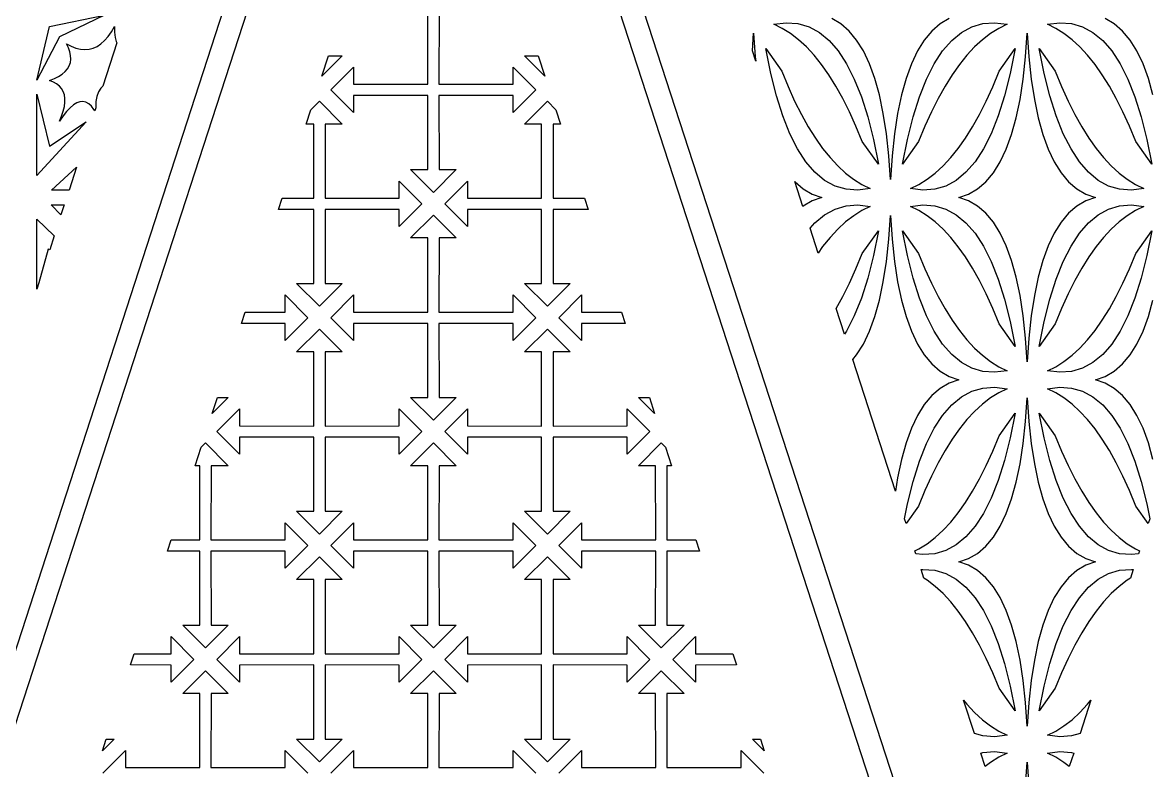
# Model space of a CAD drawing. Header units: metres. Extents: x 20 to 1108, y 20 to 251.
# Drawn here: x 666.2 to 814.9, y 75.4 to 173.9 of the extents above; entities that cross this region are included whole.
import ezdxf

# ---------------------------------------------------------------- set-up
doc = ezdxf.new("R2010")
doc.units = ezdxf.units.M

msp = doc.modelspace()

# ---------------------------------------------------------------- linework, layer by layer
for p, q in [((642.081, 20.0001), (717.081, 250.826)), ((720.235, 250.826), (645.235, 20)), ((795.235, 20), (720.235, 250.826)), ((723.389, 250.826), (798.389, 20.0001)), ((719.502, 165.747), (719.488, 175.503)), ((720.982, 175.503), (720.968, 165.747)), ((669.719, 173.361), (676.946, 174.845)), ((676.946, 174.845), (671.009, 172.006)), ((773.857, 173.692), (772.673, 174.384)), ((788.107, 174.384), (786.923, 173.692)), ((809.856, 173.692), (808.672, 174.384)), ((668.042, 166.264), (669.719, 173.361)), ((677.423, 172.02), (677.865, 172.642)), ((677.865, 172.642), (678.277, 173.346)), ((678.277, 173.346), (678.28, 172.582)), ((678.28, 172.582), (678.355, 171.92)), ((765.046, 173.645), (766.673, 173.849)), ((766.145, 173.105), (765.046, 173.645)), ((767.229, 172.424), (766.145, 173.105)), ((766.673, 173.849), (768.221, 173.737)), ((768.221, 173.737), (769.679, 173.31)), ((769.679, 173.31), (771.049, 172.565)), ((771.049, 172.565), (772.33, 171.503)), ((774.945, 172.751), (773.857, 173.692)), ((775.937, 171.563), (774.945, 172.751)), ((785.834, 172.751), (784.843, 171.563)), ((786.923, 173.692), (785.834, 172.751)), ((788.45, 171.503), (789.73, 172.565)), ((789.73, 172.565), (791.1, 173.31)), ((791.1, 173.31), (792.558, 173.737)), ((792.558, 173.737), (794.106, 173.849)), ((794.635, 173.105), (793.551, 172.425)), ((794.106, 173.849), (795.734, 173.645)), ((795.734, 173.645), (794.635, 173.105)), ((801.045, 173.645), (802.673, 173.849)), ((802.144, 173.105), (801.045, 173.645)), ((803.229, 172.424), (802.144, 173.105)), ((802.673, 173.849), (804.221, 173.737)), ((804.221, 173.737), (805.679, 173.31)), ((805.679, 173.31), (807.049, 172.565)), ((807.049, 172.565), (808.33, 171.503)), ((810.945, 172.751), (809.856, 173.692)), ((811.937, 171.563), (810.945, 172.751)), ((671.009, 172.006), (668.042, 166.264)), ((672.199, 170.546), (671.933, 171.081)), ((671.933, 171.081), (672.558, 170.747)), ((675.981, 170.726), (676.482, 171.061)), ((676.482, 171.061), (676.964, 171.491)), ((678.592, 171.203), (676.738, 165.498)), ((676.964, 171.491), (677.423, 172.02)), ((678.355, 171.92), (678.501, 171.38)), ((678.501, 171.38), (678.592, 171.203)), ((762.228, 170.125), (762.389, 172.458)), ((762.389, 172.458), (762.605, 169.336)), ((768.288, 171.609), (767.229, 172.424)), ((769.322, 170.658), (768.288, 171.609)), ((772.33, 171.503), (773.521, 170.125)), ((776.832, 170.127), (775.937, 171.563)), ((784.843, 171.563), (783.947, 170.127)), ((787.258, 170.125), (788.45, 171.503)), ((792.492, 171.609), (791.458, 170.658)), ((793.551, 172.425), (792.492, 171.609)), ((798.174, 169.336), (798.389, 172.458)), ((798.389, 172.458), (798.605, 169.336)), ((804.287, 171.609), (803.229, 172.424)), ((805.322, 170.658), (804.287, 171.609)), ((808.33, 171.503), (809.521, 170.125)), ((812.832, 170.127), (811.937, 171.563)), ((672.387, 170.021), (672.199, 170.546)), ((672.496, 169.525), (672.387, 170.021)), ((672.518, 169.053), (672.496, 169.525)), ((672.558, 170.747), (673.179, 170.503)), ((673.179, 170.503), (673.779, 170.355)), ((673.779, 170.355), (674.359, 170.303)), ((674.359, 170.303), (674.92, 170.348)), ((674.92, 170.348), (675.461, 170.488)), ((675.461, 170.488), (675.981, 170.726)), ((762.665, 168.781), (762.228, 170.125)), ((764.635, 167.17), (763.98, 170.436)), ((763.98, 170.436), (766.091, 167.455)), ((770.331, 169.573), (769.322, 170.658)), ((771.314, 168.353), (770.331, 169.573)), ((773.521, 170.125), (774.625, 168.43)), ((777.631, 168.443), (776.832, 170.127)), ((783.947, 170.127), (783.149, 168.444)), ((786.155, 168.431), (787.258, 170.125)), ((790.449, 169.573), (789.466, 168.353)), ((791.458, 170.658), (790.449, 169.573)), ((794.688, 167.456), (796.799, 170.436)), ((796.799, 170.436), (796.144, 167.17)), ((800.635, 167.17), (799.98, 170.436)), ((799.98, 170.436), (802.091, 167.455)), ((806.33, 169.573), (805.322, 170.658)), ((807.314, 168.353), (806.33, 169.573)), ((809.521, 170.125), (810.624, 168.43)), ((813.63, 168.443), (812.832, 170.127)), ((672.089, 167.793), (672.316, 168.187)), ((672.316, 168.187), (672.458, 168.606)), ((672.458, 168.606), (672.518, 169.053)), ((708.227, 169.497), (705.56, 166.83)), ((705.56, 166.83), (706.427, 169.497)), ((706.427, 169.497), (708.227, 169.497)), ((732.243, 169.497), (734.043, 169.497)), ((734.91, 166.83), (732.243, 169.497)), ((734.043, 169.497), (734.91, 166.83)), ((762.605, 169.336), (762.665, 168.781)), ((772.273, 166.997), (771.314, 168.353)), ((774.625, 168.43), (775.638, 166.418)), ((778.332, 166.514), (777.631, 168.443)), ((783.149, 168.444), (782.447, 166.514)), ((785.141, 166.418), (786.155, 168.431)), ((789.466, 168.353), (788.507, 166.997)), ((797.858, 166.415), (798.174, 169.336)), ((798.605, 169.336), (798.921, 166.415)), ((808.272, 166.997), (807.314, 168.353)), ((810.624, 168.43), (811.638, 166.418)), ((814.332, 166.514), (813.63, 168.443)), ((670.356, 166.484), (670.915, 166.771)), ((670.915, 166.771), (671.389, 167.086)), ((671.389, 167.086), (671.78, 167.426)), ((671.78, 167.426), (672.089, 167.793)), ((706.74, 165), (709.732, 167.992)), ((709.732, 167.992), (709.732, 165.747)), ((730.738, 165.747), (730.738, 167.992)), ((730.738, 167.992), (733.73, 165)), ((765.381, 164.208), (764.635, 167.17)), ((766.091, 167.455), (766.924, 165.427)), ((773.207, 165.507), (772.273, 166.997)), ((788.507, 166.997), (787.573, 165.507)), ((793.855, 165.426), (794.688, 167.456)), ((796.144, 167.17), (795.398, 164.207)), ((801.381, 164.208), (800.635, 167.17)), ((802.091, 167.455), (802.924, 165.427)), ((809.206, 165.507), (808.272, 166.997)), ((669.729, 166.226), (670.356, 166.484)), ((670.222, 166.034), (669.729, 166.226)), ((670.655, 165.791), (670.222, 166.034)), ((671.016, 165.504), (670.655, 165.791)), ((671.305, 165.169), (671.016, 165.504)), ((671.522, 164.788), (671.305, 165.169)), ((676.464, 165.222), (676.158, 164.728)), ((676.738, 165.498), (676.464, 165.222)), ((709.732, 165.747), (719.502, 165.747)), ((720.968, 165.747), (730.738, 165.747)), ((766.924, 165.427), (767.782, 163.531)), ((774.115, 163.881), (773.207, 165.507)), ((775.638, 166.418), (776.562, 164.089)), ((778.937, 164.335), (778.332, 166.514)), ((782.447, 166.514), (781.843, 164.336)), ((784.217, 164.09), (785.141, 166.418)), ((787.573, 165.507), (786.665, 163.881)), ((792.998, 163.531), (793.855, 165.426)), ((797.445, 163.742), (797.858, 166.415)), ((798.921, 166.415), (799.333, 163.742)), ((802.924, 165.427), (803.781, 163.531)), ((810.114, 163.881), (809.206, 165.507)), ((811.638, 166.418), (812.562, 164.089)), ((814.936, 164.335), (814.332, 166.514)), ((668.033, 164.431), (669.713, 157.585)), ((668.033, 153.712), (668.033, 164.431)), ((671.668, 164.36), (671.522, 164.788)), ((671.74, 163.888), (671.668, 164.36)), ((671.74, 163.37), (671.74, 163.888)), ((675.945, 164.147), (675.828, 163.477)), ((676.158, 164.728), (675.945, 164.147)), ((709.732, 162.008), (706.74, 165)), ((719.502, 164.253), (709.732, 164.253)), ((709.732, 164.253), (709.732, 162.008)), ((719.488, 154.497), (719.502, 164.253)), ((730.738, 164.253), (720.968, 164.253)), ((720.968, 164.253), (720.982, 154.497)), ((733.73, 165), (730.738, 162.008)), ((730.738, 162.008), (730.738, 164.253)), ((766.217, 161.563), (765.381, 164.208)), ((774.998, 162.12), (774.115, 163.881)), ((776.562, 164.089), (777.398, 161.444)), ((779.446, 161.909), (778.937, 164.335)), ((781.843, 164.336), (781.334, 161.91)), ((783.382, 161.444), (784.217, 164.09)), ((786.665, 163.881), (785.782, 162.121)), ((795.398, 164.207), (794.562, 161.563)), ((796.937, 161.317), (797.445, 163.742)), ((799.333, 163.742), (799.842, 161.317)), ((802.217, 161.563), (801.381, 164.208)), ((810.997, 162.12), (810.114, 163.881)), ((812.562, 164.089), (813.397, 161.444)), ((671.306, 161.539), (671.522, 162.194)), ((671.973, 162.17), (671.499, 161.563)), ((671.522, 162.194), (671.667, 162.805)), ((671.667, 162.805), (671.74, 163.37)), ((672.433, 162.66), (671.973, 162.17)), ((672.878, 163.035), (672.433, 162.66)), ((673.307, 163.295), (672.878, 163.035)), ((673.722, 163.44), (673.307, 163.295)), ((674.121, 163.469), (673.722, 163.44)), ((674.505, 163.382), (674.121, 163.469)), ((674.874, 163.179), (674.505, 163.382)), ((675.226, 162.86), (674.874, 163.179)), ((675.564, 162.428), (675.226, 162.86)), ((675.677, 162.234), (675.564, 162.428)), ((675.81, 162.643), (675.677, 162.234)), ((675.828, 163.477), (675.804, 162.721)), ((675.804, 162.721), (675.81, 162.643)), ((703.505, 160.503), (704.112, 162.373)), ((704.112, 162.373), (705.235, 163.495)), ((705.235, 163.495), (708.227, 160.503)), ((732.243, 160.503), (735.235, 163.495)), ((735.235, 163.495), (736.358, 162.373)), ((736.358, 162.373), (736.966, 160.503)), ((767.782, 163.531), (768.665, 161.772)), ((775.855, 160.226), (774.998, 162.12)), ((785.782, 162.121), (784.924, 160.226)), ((792.114, 161.771), (792.998, 163.531)), ((803.781, 163.531), (804.665, 161.772)), ((811.855, 160.226), (810.997, 162.12)), ((674.551, 160.812), (668.033, 153.712)), ((669.713, 157.585), (674.551, 160.812)), ((671.499, 161.563), (671.035, 160.88)), ((671.035, 160.88), (671.306, 161.539)), ((767.141, 159.234), (766.217, 161.563)), ((768.665, 161.772), (769.573, 160.146)), ((777.398, 161.444), (778.145, 158.482)), ((779.859, 159.236), (779.446, 161.909)), ((781.334, 161.91), (780.921, 159.236)), ((782.635, 158.483), (783.382, 161.444)), ((791.206, 160.146), (792.114, 161.771)), ((794.562, 161.563), (793.638, 159.234)), ((796.332, 159.139), (796.937, 161.317)), ((799.842, 161.317), (800.447, 159.139)), ((803.141, 159.234), (802.217, 161.563)), ((804.665, 161.772), (805.573, 160.146)), ((813.397, 161.444), (814.144, 158.482)), ((704.488, 160.503), (703.505, 160.503)), ((704.488, 150.734), (704.488, 160.503)), ((708.227, 160.503), (705.982, 160.503)), ((705.982, 160.503), (705.982, 150.734)), ((734.488, 160.503), (732.243, 160.503)), ((734.488, 150.734), (734.488, 160.503)), ((736.966, 160.503), (735.982, 160.503)), ((735.982, 160.503), (735.982, 150.734)), ((768.155, 157.223), (767.141, 159.234)), ((769.573, 160.146), (770.507, 158.655)), ((776.688, 158.196), (775.855, 160.226)), ((780.175, 156.316), (779.859, 159.236)), ((780.921, 159.236), (780.605, 156.317)), ((784.924, 160.226), (784.092, 158.196)), ((790.272, 158.655), (791.206, 160.146)), ((793.638, 159.234), (792.625, 157.223)), ((795.63, 157.208), (796.332, 159.139)), ((800.447, 159.139), (801.149, 157.208)), ((804.154, 157.223), (803.141, 159.234)), ((805.573, 160.146), (806.506, 158.655)), ((812.687, 158.196), (811.855, 160.226)), ((770.507, 158.655), (771.465, 157.3)), ((778.799, 155.217), (776.688, 158.196)), ((778.145, 158.482), (778.799, 155.217)), ((781.98, 155.217), (782.635, 158.483)), ((784.092, 158.196), (781.98, 155.217)), ((789.314, 157.3), (790.272, 158.655)), ((806.506, 158.655), (807.465, 157.3)), ((814.799, 155.217), (812.687, 158.196)), ((814.144, 158.482), (814.799, 155.217)), ((769.258, 155.527), (768.155, 157.223)), ((771.465, 157.3), (772.448, 156.079)), ((780.389, 153.194), (780.175, 156.316)), ((780.605, 156.317), (780.389, 153.194)), ((788.331, 156.079), (789.314, 157.3)), ((792.625, 157.223), (791.521, 155.527)), ((794.832, 155.525), (795.63, 157.208)), ((801.149, 157.208), (801.947, 155.526)), ((805.258, 155.527), (804.154, 157.223)), ((807.465, 157.3), (808.448, 156.079)), ((669.966, 151.778), (673.264, 154.806)), ((673.264, 154.806), (672.281, 151.778)), ((770.449, 154.15), (769.258, 155.527)), ((772.448, 156.079), (773.457, 154.994)), ((773.457, 154.994), (774.491, 154.043)), ((786.288, 154.043), (787.322, 154.994)), ((787.322, 154.994), (788.331, 156.079)), ((791.521, 155.527), (790.33, 154.15)), ((793.936, 154.089), (794.832, 155.525)), ((801.947, 155.526), (802.842, 154.089)), ((806.449, 154.15), (805.258, 155.527)), ((808.448, 156.079), (809.457, 154.994)), ((809.457, 154.994), (810.491, 154.043)), ((717.243, 154.497), (719.488, 154.497)), ((720.235, 151.504), (717.243, 154.497)), ((723.227, 154.497), (720.235, 151.504)), ((720.982, 154.497), (723.227, 154.497)), ((771.73, 153.088), (770.449, 154.15)), ((774.491, 154.043), (775.55, 153.229)), ((775.55, 153.229), (776.635, 152.548)), ((784.144, 152.548), (785.228, 153.228)), ((785.228, 153.228), (786.288, 154.043)), ((790.33, 154.15), (789.049, 153.088)), ((792.945, 152.901), (793.936, 154.089)), ((802.842, 154.089), (803.834, 152.901)), ((807.73, 153.088), (806.449, 154.15)), ((810.491, 154.043), (811.55, 153.229)), ((811.55, 153.229), (812.635, 152.548)), ((672.281, 151.778), (669.966, 151.778)), ((715.738, 150.747), (715.738, 152.992)), ((715.738, 152.992), (718.731, 150)), ((721.739, 150), (724.732, 152.992)), ((724.732, 152.992), (724.732, 150.747)), ((767.819, 152.919), (767.834, 152.901)), ((768.88, 149.654), (767.819, 152.919)), ((767.834, 152.901), (768.923, 151.961)), ((768.923, 151.961), (770.107, 151.268)), ((773.1, 152.343), (771.73, 153.088)), ((774.558, 151.915), (773.1, 152.343)), ((776.106, 151.803), (774.558, 151.915)), ((777.734, 152.007), (776.106, 151.803)), ((776.635, 152.548), (777.734, 152.007)), ((783.046, 152.007), (784.144, 152.548)), ((784.673, 151.803), (783.046, 152.007)), ((786.221, 151.915), (784.673, 151.803)), ((787.679, 152.343), (786.221, 151.915)), ((789.049, 153.088), (787.679, 152.343)), ((790.672, 151.268), (791.856, 151.961)), ((791.856, 151.961), (792.945, 152.901)), ((803.834, 152.901), (804.923, 151.961)), ((804.923, 151.961), (806.107, 151.268)), ((809.1, 152.343), (807.73, 153.088)), ((810.558, 151.915), (809.1, 152.343)), ((812.106, 151.803), (810.558, 151.915)), ((813.733, 152.007), (812.106, 151.803)), ((812.635, 152.548), (813.733, 152.007)), ((699.852, 149.26), (700.333, 150.739)), ((700.333, 150.739), (704.488, 150.734)), ((705.982, 150.734), (715.738, 150.747)), ((724.732, 150.747), (734.488, 150.734)), ((735.982, 150.734), (740.137, 150.739)), ((740.137, 150.739), (740.618, 149.26)), ((770.107, 150.384), (768.923, 149.692)), ((770.107, 151.268), (771.38, 150.826)), ((771.38, 150.826), (770.107, 150.384)), ((789.399, 150.826), (790.672, 151.268)), ((790.672, 150.384), (789.399, 150.826)), ((791.856, 149.692), (790.672, 150.384)), ((806.107, 150.384), (804.923, 149.692)), ((806.107, 151.268), (807.38, 150.826)), ((807.38, 150.826), (806.107, 150.384)), ((669.923, 149.853), (671.655, 149.853)), ((671.223, 148.526), (669.923, 149.853)), ((671.655, 149.853), (671.223, 148.526)), ((704.488, 149.266), (699.852, 149.26)), ((704.488, 139.497), (704.488, 149.266)), ((715.738, 149.253), (705.982, 149.266)), ((705.982, 149.266), (705.982, 139.497)), ((718.731, 150), (715.738, 147.008)), ((715.738, 147.008), (715.738, 149.253)), ((724.732, 147.008), (721.739, 150)), ((734.488, 149.266), (724.732, 149.253)), ((724.732, 149.253), (724.732, 147.008)), ((734.488, 139.497), (734.488, 149.266)), ((740.618, 149.26), (735.982, 149.266)), ((735.982, 149.266), (735.982, 139.497)), ((768.923, 149.692), (768.88, 149.654)), ((771.73, 148.565), (773.1, 149.31)), ((773.1, 149.31), (774.558, 149.737)), ((774.558, 149.737), (776.106, 149.85)), ((776.635, 149.105), (775.551, 148.425)), ((776.106, 149.85), (777.734, 149.646)), ((777.734, 149.646), (776.635, 149.105)), ((783.046, 149.646), (784.673, 149.85)), ((784.144, 149.105), (783.046, 149.646)), ((785.229, 148.424), (784.144, 149.105)), ((784.673, 149.85), (786.221, 149.737)), ((786.221, 149.737), (787.679, 149.31)), ((787.679, 149.31), (789.049, 148.565)), ((792.945, 148.751), (791.856, 149.692)), ((793.937, 147.564), (792.945, 148.751)), ((803.834, 148.751), (802.843, 147.564)), ((804.923, 149.692), (803.834, 148.751)), ((807.73, 148.565), (809.1, 149.31)), ((809.1, 149.31), (810.558, 149.737)), ((810.558, 149.737), (812.106, 149.85)), ((812.635, 149.105), (811.551, 148.425)), ((812.106, 149.85), (813.733, 149.646)), ((813.733, 149.646), (812.635, 149.105)), ((668.055, 147.984), (670.325, 145.759)), ((668.055, 138.774), (668.055, 147.984)), ((717.243, 145.503), (720.235, 148.496)), ((720.235, 148.496), (723.227, 145.503)), ((769.816, 146.772), (770.449, 147.504)), ((770.449, 147.504), (771.73, 148.565)), ((774.491, 147.609), (773.458, 146.659)), ((775.551, 148.425), (774.491, 147.609)), ((780.175, 145.336), (780.389, 148.458)), ((780.389, 148.458), (780.605, 145.336)), ((786.288, 147.609), (785.229, 148.424)), ((787.322, 146.658), (786.288, 147.609)), ((789.049, 148.565), (790.33, 147.503)), ((790.33, 147.503), (791.521, 146.125)), ((794.832, 146.127), (793.937, 147.564)), ((802.843, 147.564), (801.947, 146.128)), ((805.258, 146.125), (806.449, 147.504)), ((806.449, 147.504), (807.73, 148.565)), ((810.491, 147.609), (809.457, 146.659)), ((811.551, 148.425), (810.491, 147.609)), ((670.325, 145.759), (669.738, 143.952)), ((770.874, 143.518), (769.816, 146.772)), ((773.458, 146.659), (772.448, 145.573)), ((776.688, 143.456), (778.799, 146.437)), ((778.799, 146.437), (778.145, 143.17)), ((782.635, 143.17), (781.98, 146.437)), ((781.98, 146.437), (784.092, 143.456)), ((788.331, 145.573), (787.322, 146.658)), ((791.521, 146.125), (792.625, 144.43)), ((795.63, 144.444), (794.832, 146.127)), ((801.947, 146.128), (801.149, 144.444)), ((804.155, 144.432), (805.258, 146.125)), ((809.457, 146.659), (808.448, 145.573)), ((812.688, 143.456), (814.799, 146.437)), ((814.799, 146.437), (814.144, 143.17)), ((719.488, 145.503), (717.243, 145.503)), ((719.502, 135.747), (719.488, 145.503)), ((720.982, 145.503), (720.968, 135.747)), ((723.227, 145.503), (720.982, 145.503)), ((771.466, 144.354), (770.874, 143.518)), ((772.448, 145.573), (771.466, 144.354)), ((779.858, 142.416), (780.175, 145.336)), ((780.605, 145.336), (780.921, 142.416)), ((789.314, 144.353), (788.331, 145.573)), ((790.273, 142.997), (789.314, 144.353)), ((792.625, 144.43), (793.638, 142.418)), ((796.332, 142.515), (795.63, 144.444)), ((801.149, 144.444), (800.447, 142.515)), ((803.141, 142.418), (804.155, 144.432)), ((807.465, 144.354), (806.507, 142.997)), ((808.448, 145.573), (807.465, 144.354)), ((669.539, 144.044), (668.316, 139.577)), ((669.738, 143.952), (669.539, 144.044)), ((775.855, 141.426), (776.688, 143.456)), ((778.145, 143.17), (777.398, 140.208)), ((783.382, 140.208), (782.635, 143.17)), ((784.092, 143.456), (784.924, 141.427)), ((791.206, 141.507), (790.273, 142.997)), ((806.507, 142.997), (805.573, 141.507)), ((811.855, 141.426), (812.688, 143.456)), ((814.144, 143.17), (813.397, 140.208)), ((774.998, 139.531), (775.855, 141.426)), ((779.446, 139.742), (779.858, 142.416)), ((780.921, 142.416), (781.333, 139.743)), ((784.924, 141.427), (785.782, 139.532)), ((792.114, 139.881), (791.206, 141.507)), ((793.638, 142.418), (794.562, 140.089)), ((796.937, 140.335), (796.332, 142.515)), ((800.447, 142.515), (799.842, 140.336)), ((802.217, 140.09), (803.141, 142.418)), ((805.573, 141.507), (804.665, 139.881)), ((810.997, 139.531), (811.855, 141.426)), ((777.398, 140.208), (776.562, 137.564)), ((784.217, 137.564), (783.382, 140.208)), ((792.998, 138.121), (792.114, 139.881)), ((794.562, 140.089), (795.398, 137.444)), ((797.446, 137.91), (796.937, 140.335)), ((799.842, 140.336), (799.334, 137.91)), ((801.381, 137.445), (802.217, 140.09)), ((804.665, 139.881), (803.781, 138.121)), ((813.397, 140.208), (812.562, 137.564)), ((668.316, 139.577), (668.055, 138.774)), ((702.243, 139.497), (704.488, 139.497)), ((705.235, 136.505), (702.243, 139.497)), ((708.227, 139.497), (705.235, 136.505)), ((705.982, 139.497), (708.227, 139.497)), ((732.243, 139.497), (734.488, 139.497)), ((735.235, 136.505), (732.243, 139.497)), ((738.227, 139.497), (735.235, 136.505)), ((735.982, 139.497), (738.227, 139.497)), ((774.115, 137.772), (774.998, 139.531)), ((778.937, 137.317), (779.446, 139.742)), ((781.333, 139.743), (781.843, 137.318)), ((785.782, 139.532), (786.665, 137.772)), ((810.114, 137.772), (810.997, 139.531)), ((700.738, 135.747), (700.738, 137.992)), ((700.738, 137.992), (703.73, 135)), ((706.74, 135), (709.732, 137.992)), ((709.732, 137.992), (709.732, 135.747)), ((730.738, 135.747), (730.738, 137.992)), ((730.738, 137.992), (733.73, 135)), ((736.74, 135), (739.732, 137.992)), ((739.732, 137.992), (739.732, 135.747)), ((773.246, 136.216), (774.115, 137.772)), ((776.562, 137.564), (775.638, 135.234)), ((778.332, 135.138), (778.937, 137.317)), ((781.843, 137.318), (782.447, 135.138)), ((785.141, 135.235), (784.217, 137.564)), ((786.665, 137.772), (787.573, 136.147)), ((793.855, 136.227), (792.998, 138.121)), ((795.398, 137.444), (796.144, 134.483)), ((797.858, 135.237), (797.446, 137.91)), ((799.334, 137.91), (798.921, 135.237)), ((800.635, 134.483), (801.381, 137.445)), ((803.781, 138.121), (802.924, 136.227)), ((809.206, 136.147), (810.114, 137.772)), ((812.562, 137.564), (811.638, 135.234)), ((814.332, 135.138), (814.936, 137.317)), ((694.975, 134.253), (695.461, 135.747)), ((695.461, 135.747), (700.738, 135.747)), ((709.732, 135.747), (719.502, 135.747)), ((720.968, 135.747), (730.738, 135.747)), ((739.732, 135.747), (745.01, 135.747)), ((745.01, 135.747), (745.495, 134.253)), ((774.354, 132.808), (773.246, 136.216)), ((787.573, 136.147), (788.507, 134.655)), ((794.688, 134.197), (793.855, 136.227)), ((802.924, 136.227), (802.091, 134.197)), ((808.272, 134.655), (809.206, 136.147)), ((700.738, 134.253), (694.975, 134.253)), ((703.73, 135), (700.738, 132.008)), ((700.738, 132.008), (700.738, 134.253)), ((709.732, 132.008), (706.74, 135)), ((719.502, 134.253), (709.732, 134.253)), ((709.732, 134.253), (709.732, 132.008)), ((719.488, 124.497), (719.502, 134.253)), ((730.738, 134.253), (720.968, 134.253)), ((720.968, 134.253), (720.982, 124.497)), ((733.73, 135), (730.738, 132.008)), ((730.738, 132.008), (730.738, 134.253)), ((739.732, 132.008), (736.74, 135)), ((745.495, 134.253), (739.732, 134.253)), ((739.732, 134.253), (739.732, 132.008)), ((775.638, 135.234), (774.625, 133.224)), ((777.631, 133.208), (778.332, 135.138)), ((782.447, 135.138), (783.149, 133.209)), ((786.155, 133.224), (785.141, 135.235)), ((788.507, 134.655), (789.465, 133.3)), ((796.799, 131.217), (794.688, 134.197)), ((796.144, 134.483), (796.799, 131.217)), ((798.174, 132.317), (797.858, 135.237)), ((798.921, 135.237), (798.605, 132.317)), ((799.98, 131.217), (800.635, 134.483)), ((802.091, 134.197), (799.98, 131.217)), ((807.313, 133.3), (808.272, 134.655)), ((811.638, 135.234), (810.624, 133.224)), ((813.63, 133.208), (814.332, 135.138)), ((702.243, 130.503), (705.235, 133.495)), ((705.235, 133.495), (708.227, 130.503)), ((732.243, 130.503), (735.235, 133.495)), ((735.235, 133.495), (738.227, 130.503)), ((774.625, 133.224), (774.354, 132.808)), ((776.832, 131.526), (777.631, 133.208)), ((783.149, 133.209), (783.947, 131.526)), ((787.258, 131.528), (786.155, 133.224)), ((789.465, 133.3), (790.449, 132.079)), ((806.33, 132.079), (807.313, 133.3)), ((810.624, 133.224), (809.521, 131.528)), ((812.832, 131.526), (813.63, 133.208)), ((775.937, 130.089), (776.832, 131.526)), ((783.947, 131.526), (784.842, 130.089)), ((788.449, 130.15), (787.258, 131.528)), ((790.449, 132.079), (791.457, 130.994)), ((791.457, 130.994), (792.492, 130.044)), ((798.389, 129.194), (798.174, 132.317)), ((798.605, 132.317), (798.389, 129.194)), ((804.287, 130.044), (805.321, 130.994)), ((805.321, 130.994), (806.33, 132.079)), ((809.521, 131.528), (808.33, 130.15)), ((811.936, 130.089), (812.832, 131.526)), ((704.488, 130.503), (702.243, 130.503)), ((704.488, 120.734), (704.488, 130.503)), ((708.227, 130.503), (705.982, 130.503)), ((705.982, 130.503), (705.982, 120.734)), ((734.488, 130.503), (732.243, 130.503)), ((734.488, 120.734), (734.488, 130.503)), ((738.227, 130.503), (735.982, 130.503)), ((735.982, 130.503), (735.982, 120.734)), ((775.433, 129.485), (775.937, 130.089)), ((781.063, 112.157), (775.433, 129.485)), ((784.842, 130.089), (785.834, 128.901)), ((789.73, 129.088), (788.449, 130.15)), ((792.492, 130.044), (793.55, 129.229)), ((803.228, 129.229), (804.287, 130.044)), ((808.33, 130.15), (807.049, 129.088)), ((810.945, 128.901), (811.936, 130.089)), ((785.834, 128.901), (786.923, 127.961)), ((786.923, 127.961), (788.107, 127.269)), ((791.1, 128.343), (789.73, 129.088)), ((792.558, 127.915), (791.1, 128.343)), ((794.106, 127.803), (792.558, 127.915)), ((793.55, 129.229), (794.635, 128.548)), ((795.734, 128.007), (794.106, 127.803)), ((794.635, 128.548), (795.734, 128.007)), ((801.045, 128.007), (802.144, 128.548)), ((802.673, 127.803), (801.045, 128.007)), ((802.144, 128.548), (803.228, 129.229)), ((804.221, 127.915), (802.673, 127.803)), ((805.679, 128.343), (804.221, 127.915)), ((807.049, 129.088), (805.679, 128.343)), ((808.672, 127.269), (809.856, 127.961)), ((809.856, 127.961), (810.945, 128.901)), ((788.107, 127.269), (789.38, 126.826)), ((789.38, 126.826), (788.107, 126.385)), ((807.399, 126.826), (808.672, 127.269)), ((808.672, 126.385), (807.399, 126.826)), ((786.923, 125.693), (785.834, 124.751)), ((788.107, 126.385), (786.923, 125.693)), ((789.73, 124.566), (791.1, 125.311)), ((791.1, 125.311), (792.558, 125.738)), ((792.558, 125.738), (794.106, 125.85)), ((794.635, 125.106), (793.551, 124.425)), ((794.106, 125.85), (795.734, 125.646)), ((795.734, 125.646), (794.635, 125.106)), ((801.045, 125.646), (802.673, 125.85)), ((802.144, 125.106), (801.045, 125.646)), ((803.229, 124.424), (802.144, 125.106)), ((802.673, 125.85), (804.221, 125.738)), ((804.221, 125.738), (805.679, 125.311)), ((805.679, 125.311), (807.049, 124.566)), ((809.856, 125.693), (808.672, 126.385)), ((810.945, 124.751), (809.856, 125.693)), ((693.227, 124.497), (691.122, 122.391)), ((691.122, 122.391), (691.805, 124.497)), ((691.805, 124.497), (693.227, 124.497)), ((717.243, 124.497), (719.488, 124.497)), ((720.235, 121.504), (717.243, 124.497)), ((723.227, 124.497), (720.235, 121.504)), ((720.982, 124.497), (723.227, 124.497)), ((747.243, 124.497), (748.665, 124.497)), ((749.348, 122.391), (747.243, 124.497)), ((748.665, 124.497), (749.348, 122.391)), ((784.843, 123.564), (783.947, 122.128)), ((785.834, 124.751), (784.843, 123.564)), ((787.258, 122.125), (788.45, 123.504)), ((788.45, 123.504), (789.73, 124.566)), ((792.492, 123.609), (791.458, 122.659)), ((793.551, 124.425), (792.492, 123.609)), ((798.174, 121.336), (798.389, 124.458)), ((798.389, 124.458), (798.605, 121.336)), ((804.287, 123.609), (803.229, 124.424)), ((805.322, 122.658), (804.287, 123.609)), ((807.049, 124.566), (808.33, 123.503)), ((808.33, 123.503), (809.521, 122.125)), ((811.937, 123.564), (810.945, 124.751)), ((812.832, 122.127), (811.937, 123.564)), ((691.739, 120), (694.732, 122.992)), ((694.732, 122.992), (694.732, 120.747)), ((715.738, 120.747), (715.738, 122.992)), ((715.738, 122.992), (718.731, 120)), ((721.739, 120), (724.732, 122.992)), ((724.732, 122.992), (724.732, 120.747)), ((745.738, 120.747), (745.738, 122.992)), ((745.738, 122.992), (748.731, 120)), ((783.947, 122.128), (783.149, 120.445)), ((786.155, 120.432), (787.258, 122.125)), ((791.458, 122.659), (790.449, 121.574)), ((794.688, 119.456), (796.799, 122.436)), ((796.799, 122.436), (796.144, 119.17)), ((800.635, 119.17), (799.98, 122.436)), ((799.98, 122.436), (802.091, 119.455)), ((806.33, 121.574), (805.322, 122.658)), ((809.521, 122.125), (810.624, 120.43)), ((813.63, 120.444), (812.832, 122.127)), ((694.732, 120.747), (704.488, 120.734)), ((705.982, 120.734), (715.738, 120.747)), ((724.732, 120.747), (734.488, 120.734)), ((735.982, 120.734), (745.738, 120.747)), ((783.149, 120.445), (782.447, 118.515)), ((790.449, 121.574), (789.466, 120.354)), ((797.858, 118.415), (798.174, 121.336)), ((798.605, 121.336), (798.921, 118.415)), ((807.314, 120.354), (806.33, 121.574)), ((814.332, 118.515), (813.63, 120.444)), ((694.732, 117.008), (691.739, 120)), ((704.488, 119.267), (694.732, 119.253)), ((694.732, 119.253), (694.732, 117.008)), ((704.488, 109.497), (704.488, 119.267)), ((715.738, 119.253), (705.982, 119.267)), ((705.982, 119.267), (705.982, 109.497)), ((718.731, 120), (715.738, 117.008)), ((715.738, 117.008), (715.738, 119.253)), ((724.732, 117.008), (721.739, 120)), ((734.488, 119.267), (724.732, 119.253)), ((724.732, 119.253), (724.732, 117.008)), ((734.488, 109.497), (734.488, 119.267)), ((745.738, 119.253), (735.982, 119.267)), ((735.982, 119.267), (735.982, 109.497)), ((748.731, 120), (745.738, 117.008)), ((745.738, 117.008), (745.738, 119.253)), ((785.141, 118.419), (786.155, 120.432)), ((788.507, 118.998), (787.573, 117.507)), ((789.466, 120.354), (788.507, 118.998)), ((793.855, 117.426), (794.688, 119.456)), ((796.144, 119.17), (795.398, 116.208)), ((801.381, 116.208), (800.635, 119.17)), ((802.091, 119.455), (802.924, 117.427)), ((808.272, 118.997), (807.314, 120.354)), ((809.206, 117.507), (808.272, 118.997)), ((810.624, 120.43), (811.638, 118.418)), ((688.884, 115.503), (689.674, 117.934)), ((689.674, 117.934), (690.235, 118.496)), ((690.235, 118.496), (693.227, 115.503)), ((717.243, 115.503), (720.235, 118.496)), ((720.235, 118.496), (723.227, 115.503)), ((747.243, 115.503), (750.235, 118.496)), ((750.235, 118.496), (750.797, 117.934)), ((750.797, 117.934), (751.587, 115.503)), ((782.447, 118.515), (781.843, 116.336)), ((784.217, 116.09), (785.141, 118.419)), ((787.573, 117.507), (786.665, 115.882)), ((797.445, 115.742), (797.858, 118.415)), ((798.921, 118.415), (799.333, 115.743)), ((810.114, 115.881), (809.206, 117.507)), ((811.638, 118.418), (812.562, 116.09)), ((814.936, 116.336), (814.332, 118.515)), ((781.843, 116.336), (781.334, 113.911)), ((783.382, 113.445), (784.217, 116.09)), ((792.998, 115.531), (793.855, 117.426)), ((795.398, 116.208), (794.562, 113.564)), ((802.217, 113.564), (801.381, 116.208)), ((802.924, 117.427), (803.781, 115.532)), ((812.562, 116.09), (813.397, 113.445)), ((689.488, 115.503), (688.884, 115.503)), ((689.502, 105.747), (689.488, 115.503)), ((690.982, 115.503), (690.968, 105.747)), ((693.227, 115.503), (690.982, 115.503)), ((719.488, 115.503), (717.243, 115.503)), ((719.502, 105.747), (719.488, 115.503)), ((720.982, 115.503), (720.968, 105.747)), ((723.227, 115.503), (720.982, 115.503)), ((749.488, 115.503), (747.243, 115.503)), ((749.502, 105.747), (749.488, 115.503)), ((750.982, 115.503), (750.968, 105.747)), ((751.587, 115.503), (750.982, 115.503)), ((786.665, 115.882), (785.782, 114.122)), ((792.114, 113.772), (792.998, 115.531)), ((796.937, 113.317), (797.445, 115.742)), ((799.333, 115.743), (799.842, 113.318)), ((803.781, 115.532), (804.665, 113.772)), ((810.997, 114.121), (810.114, 115.881)), ((781.334, 113.911), (781.063, 112.157)), ((782.635, 110.484), (783.382, 113.445)), ((785.782, 114.122), (784.924, 112.227)), ((791.206, 112.146), (792.114, 113.772)), ((794.562, 113.564), (793.638, 111.234)), ((796.332, 111.138), (796.937, 113.317)), ((799.842, 113.318), (800.447, 111.138)), ((803.141, 111.234), (802.217, 113.564)), ((804.665, 113.772), (805.573, 112.146)), ((811.855, 112.227), (810.997, 114.121)), ((813.397, 113.445), (814.144, 110.483)), ((784.924, 112.227), (784.092, 110.197)), ((790.272, 110.655), (791.206, 112.146)), ((805.573, 112.146), (806.506, 110.655)), ((812.687, 110.197), (811.855, 112.227)), ((782.243, 108.527), (782.635, 110.484)), ((784.092, 110.197), (782.452, 107.883)), ((789.314, 109.3), (790.272, 110.655)), ((793.638, 111.234), (792.625, 109.224)), ((795.63, 109.208), (796.332, 111.138)), ((800.447, 111.138), (801.149, 109.208)), ((804.154, 109.224), (803.141, 111.234)), ((806.506, 110.655), (807.465, 109.3)), ((814.327, 107.883), (812.687, 110.197)), ((814.144, 110.483), (814.536, 108.527)), ((702.243, 109.497), (704.488, 109.497)), ((705.235, 106.505), (702.243, 109.497)), ((708.227, 109.497), (705.235, 106.505)), ((705.982, 109.497), (708.227, 109.497)), ((732.243, 109.497), (734.488, 109.497)), ((735.235, 106.505), (732.243, 109.497)), ((738.227, 109.497), (735.235, 106.505)), ((735.982, 109.497), (738.227, 109.497)), ((788.331, 108.079), (789.314, 109.3)), ((792.625, 109.224), (791.521, 107.528)), ((794.832, 107.526), (795.63, 109.208)), ((801.149, 109.208), (801.947, 107.526)), ((805.258, 107.528), (804.154, 109.224)), ((807.465, 109.3), (808.448, 108.079)), ((700.738, 105.747), (700.738, 107.992)), ((700.738, 107.992), (703.73, 105)), ((706.74, 105), (709.732, 107.992)), ((709.732, 107.992), (709.732, 105.747)), ((730.738, 105.747), (730.738, 107.992)), ((730.738, 107.992), (733.73, 105)), ((736.74, 105), (739.732, 107.992)), ((739.732, 107.992), (739.732, 105.747)), ((782.452, 107.883), (782.243, 108.527)), ((787.322, 106.994), (788.331, 108.079)), ((791.521, 107.528), (790.33, 106.15)), ((793.936, 106.089), (794.832, 107.526)), ((801.947, 107.526), (802.842, 106.089)), ((806.449, 106.15), (805.258, 107.528)), ((808.448, 108.079), (809.457, 106.994)), ((814.536, 108.527), (814.327, 107.883)), ((685.228, 104.253), (685.714, 105.747)), ((685.714, 105.747), (689.502, 105.747)), ((690.968, 105.747), (700.738, 105.747)), ((709.732, 105.747), (719.502, 105.747)), ((720.968, 105.747), (730.738, 105.747)), ((739.732, 105.747), (749.502, 105.747)), ((750.968, 105.747), (754.757, 105.747)), ((754.757, 105.747), (755.242, 104.253)), ((785.228, 105.229), (786.288, 106.043)), ((786.288, 106.043), (787.322, 106.994)), ((790.33, 106.15), (789.049, 105.088)), ((792.945, 104.901), (793.936, 106.089)), ((802.842, 106.089), (803.834, 104.901)), ((807.73, 105.088), (806.449, 106.15)), ((809.457, 106.994), (810.491, 106.043)), ((810.491, 106.043), (811.55, 105.229)), ((689.502, 104.253), (685.228, 104.253)), ((689.488, 94.4971), (689.502, 104.253)), ((700.738, 104.253), (690.968, 104.253)), ((690.968, 104.253), (690.982, 94.4971)), ((703.73, 105), (700.738, 102.008)), ((700.738, 102.008), (700.738, 104.253)), ((709.732, 102.008), (706.74, 105)), ((719.502, 104.253), (709.732, 104.253)), ((709.732, 104.253), (709.732, 102.008)), ((719.488, 94.4971), (719.502, 104.253)), ((730.738, 104.253), (720.968, 104.253)), ((720.968, 104.253), (720.982, 94.4971)), ((733.73, 105), (730.738, 102.008)), ((730.738, 102.008), (730.738, 104.253)), ((739.732, 102.008), (736.74, 105)), ((749.502, 104.253), (739.732, 104.253)), ((739.732, 104.253), (739.732, 102.008)), ((749.488, 94.4971), (749.502, 104.253)), ((755.242, 104.253), (750.968, 104.253)), ((750.968, 104.253), (750.982, 94.4971)), ((783.62, 104.29), (784.144, 104.548)), ((783.74, 103.92), (783.62, 104.29)), ((784.144, 104.548), (785.228, 105.229)), ((787.679, 104.343), (786.221, 103.915)), ((789.049, 105.088), (787.679, 104.343)), ((791.856, 103.961), (792.945, 104.901)), ((803.834, 104.901), (804.923, 103.961)), ((809.1, 104.343), (807.73, 105.088)), ((810.558, 103.915), (809.1, 104.343)), ((811.55, 105.229), (812.635, 104.548)), ((812.635, 104.548), (813.159, 104.29)), ((813.159, 104.29), (813.039, 103.92)), ((702.243, 100.503), (705.235, 103.495)), ((705.235, 103.495), (708.227, 100.503)), ((732.243, 100.503), (735.235, 103.495)), ((735.235, 103.495), (738.227, 100.503)), ((784.673, 103.803), (783.74, 103.92)), ((786.221, 103.915), (784.673, 103.803)), ((789.399, 102.826), (790.672, 103.269)), ((790.672, 102.385), (789.399, 102.826)), ((790.672, 103.269), (791.856, 103.961)), ((804.923, 103.961), (806.107, 103.269)), ((806.107, 103.269), (807.38, 102.826)), ((807.38, 102.826), (806.107, 102.385)), ((812.106, 103.803), (810.558, 103.915)), ((813.039, 103.92), (812.106, 103.803)), ((784.423, 101.818), (784.673, 101.85)), ((784.785, 100.703), (784.423, 101.818)), ((784.673, 101.85), (786.221, 101.738)), ((786.221, 101.738), (787.679, 101.311)), ((787.679, 101.311), (789.049, 100.565)), ((791.856, 101.692), (790.672, 102.385)), ((792.945, 100.751), (791.856, 101.692)), ((804.923, 101.692), (803.834, 100.751)), ((806.107, 102.385), (804.923, 101.692)), ((807.73, 100.565), (809.1, 101.311)), ((809.1, 101.311), (810.558, 101.738)), ((810.558, 101.738), (812.106, 101.85)), ((812.356, 101.818), (811.994, 100.703)), ((812.106, 101.85), (812.356, 101.818)), ((704.488, 100.503), (702.243, 100.503)), ((704.488, 90.7334), (704.488, 100.503)), ((708.227, 100.503), (705.982, 100.503)), ((705.982, 100.503), (705.982, 90.7334)), ((734.488, 100.503), (732.243, 100.503)), ((734.488, 90.7334), (734.488, 100.503)), ((738.227, 100.503), (735.982, 100.503)), ((735.982, 100.503), (735.982, 90.7334)), ((785.229, 100.424), (784.785, 100.703)), ((786.288, 99.6095), (785.229, 100.424)), ((789.049, 100.565), (790.33, 99.5031)), ((793.937, 99.5636), (792.945, 100.751)), ((803.834, 100.751), (802.843, 99.5636)), ((806.449, 99.504), (807.73, 100.565)), ((811.551, 100.425), (810.491, 99.6095)), ((811.994, 100.703), (811.551, 100.425)), ((787.322, 98.6583), (786.288, 99.6095)), ((788.331, 97.5734), (787.322, 98.6583)), ((790.33, 99.5031), (791.521, 98.1251)), ((794.832, 98.1271), (793.937, 99.5636)), ((802.843, 99.5636), (801.947, 98.1281)), ((805.258, 98.1251), (806.449, 99.504)), ((809.457, 98.6593), (808.448, 97.5734)), ((810.491, 99.6095), (809.457, 98.6593)), ((789.314, 96.3536), (788.331, 97.5734)), ((791.521, 98.1251), (792.625, 96.4298)), ((795.63, 96.4445), (794.832, 98.1271)), ((801.947, 98.1281), (801.149, 96.4454)), ((804.155, 96.4318), (805.258, 98.1251)), ((808.448, 97.5734), (807.465, 96.3536)), ((790.273, 94.9972), (789.314, 96.3536)), ((792.625, 96.4298), (793.638, 94.4181)), ((796.332, 94.5148), (795.63, 96.4445)), ((801.149, 96.4454), (800.447, 94.5148)), ((803.141, 94.4191), (804.155, 96.4318)), ((807.465, 96.3536), (806.507, 94.9982)), ((687.243, 94.4971), (689.488, 94.4971)), ((690.235, 91.5039), (687.243, 94.4971)), ((693.227, 94.4971), (690.235, 91.5039)), ((690.982, 94.4971), (693.227, 94.4971)), ((717.243, 94.4971), (719.488, 94.4971)), ((720.235, 91.5039), (717.243, 94.4971)), ((723.227, 94.4971), (720.235, 91.5039)), ((720.982, 94.4971), (723.227, 94.4971)), ((747.243, 94.4971), (749.488, 94.4971)), ((750.235, 91.5039), (747.243, 94.4971)), ((753.227, 94.4971), (750.235, 91.5039)), ((750.982, 94.4971), (753.227, 94.4971)), ((791.206, 93.507), (790.273, 94.9972)), ((793.638, 94.4181), (794.562, 92.089)), ((796.937, 92.3361), (796.332, 94.5148)), ((800.447, 94.5148), (799.842, 92.3361)), ((802.217, 92.09), (803.141, 94.4191)), ((806.507, 94.9982), (805.573, 93.507)), ((685.738, 90.7471), (685.738, 92.9922)), ((685.738, 92.9922), (688.731, 90)), ((691.739, 90), (694.732, 92.9922)), ((694.732, 92.9922), (694.732, 90.7471)), ((715.738, 90.7471), (715.738, 92.9922)), ((715.738, 92.9922), (718.731, 90)), ((721.739, 90), (724.732, 92.9922)), ((724.732, 92.9922), (724.732, 90.7471)), ((745.738, 90.7471), (745.738, 92.9922)), ((745.738, 92.9922), (748.731, 90)), ((751.739, 90), (754.732, 92.9922)), ((754.732, 92.9922), (754.732, 90.7471)), ((792.114, 91.881), (791.206, 93.507)), ((797.446, 89.9103), (796.937, 92.3361)), ((799.842, 92.3361), (799.334, 89.9103)), ((805.573, 93.507), (804.665, 91.882)), ((680.357, 89.2607), (680.838, 90.7402)), ((680.838, 90.7402), (685.738, 90.7471)), ((694.732, 90.7471), (704.488, 90.7334)), ((705.982, 90.7334), (715.738, 90.7471)), ((724.732, 90.7471), (734.488, 90.7334)), ((735.982, 90.7334), (745.738, 90.7471)), ((754.732, 90.7471), (759.633, 90.7402)), ((759.633, 90.7402), (760.113, 89.2607)), ((792.998, 90.1212), (792.114, 91.881)), ((794.562, 92.089), (795.398, 89.4445)), ((801.381, 89.4454), (802.217, 92.09)), ((804.665, 91.882), (803.781, 90.1222)), ((685.738, 89.2529), (680.357, 89.2607)), ((688.731, 90), (685.738, 87.0078)), ((685.738, 87.0078), (685.738, 89.2529)), ((694.732, 87.0078), (691.739, 90)), ((704.488, 89.2666), (694.732, 89.2529)), ((694.732, 89.2529), (694.732, 87.0078)), ((704.488, 79.4971), (704.488, 89.2666)), ((715.738, 89.2529), (705.982, 89.2666)), ((705.982, 89.2666), (705.982, 79.4971)), ((718.731, 90), (715.738, 87.0078)), ((715.738, 87.0078), (715.738, 89.2529)), ((724.732, 87.0078), (721.739, 90)), ((734.488, 89.2666), (724.732, 89.2529)), ((724.732, 89.2529), (724.732, 87.0078)), ((734.488, 79.4971), (734.488, 89.2666)), ((745.738, 89.2529), (735.982, 89.2666)), ((735.982, 89.2666), (735.982, 79.4971)), ((748.731, 90), (745.738, 87.0078)), ((745.738, 87.0078), (745.738, 89.2529)), ((754.732, 87.0078), (751.739, 90)), ((760.113, 89.2607), (754.732, 89.2529)), ((754.732, 89.2529), (754.732, 87.0078)), ((793.855, 88.2267), (792.998, 90.1212)), ((795.398, 89.4445), (796.144, 86.4825)), ((797.858, 87.2374), (797.446, 89.9103)), ((799.334, 89.9103), (798.921, 87.2374)), ((800.635, 86.4835), (801.381, 89.4454)), ((803.781, 90.1222), (802.924, 88.2267)), ((687.243, 85.5029), (690.235, 88.4961)), ((690.235, 88.4961), (693.227, 85.5029)), ((717.243, 85.5029), (720.235, 88.4961)), ((720.235, 88.4961), (723.227, 85.5029)), ((747.243, 85.5029), (750.235, 88.4961)), ((750.235, 88.4961), (753.227, 85.5029)), ((794.688, 86.1974), (793.855, 88.2267)), ((802.924, 88.2267), (802.091, 86.1974)), ((796.144, 86.4825), (796.799, 83.2169)), ((798.174, 84.3165), (797.858, 87.2374)), ((798.921, 87.2374), (798.605, 84.3175)), ((799.98, 83.2169), (800.635, 86.4835)), ((689.488, 85.5029), (687.243, 85.5029)), ((689.502, 75.7471), (689.488, 85.5029)), ((690.982, 85.5029), (690.968, 75.7471)), ((693.227, 85.5029), (690.982, 85.5029)), ((719.488, 85.5029), (717.243, 85.5029)), ((719.502, 75.7471), (719.488, 85.5029)), ((720.982, 85.5029), (720.968, 75.7471)), ((723.227, 85.5029), (720.982, 85.5029)), ((749.488, 85.5029), (747.243, 85.5029)), ((749.502, 75.7471), (749.488, 85.5029)), ((750.982, 85.5029), (750.968, 75.7471)), ((753.227, 85.5029), (750.982, 85.5029)), ((796.799, 83.2169), (794.688, 86.1974)), ((802.091, 86.1974), (799.98, 83.2169)), ((791.432, 80.2452), (790.01, 84.6241)), ((790.01, 84.6241), (790.449, 84.0792)), ((790.449, 84.0792), (791.457, 82.9943)), ((798.389, 81.1954), (798.174, 84.3165)), ((798.605, 84.3175), (798.389, 81.1954)), ((805.321, 82.9943), (806.33, 84.0792)), ((806.769, 84.6241), (805.347, 80.2452)), ((806.33, 84.0792), (806.769, 84.6241)), ((791.457, 82.9943), (792.492, 82.0431)), ((792.492, 82.0431), (793.55, 81.2286)), ((803.228, 81.2286), (804.287, 82.0431)), ((804.287, 82.0431), (805.321, 82.9943)), ((793.55, 81.2286), (794.635, 80.548)), ((794.635, 80.548), (795.734, 80.007)), ((801.045, 80.007), (802.144, 80.548)), ((802.144, 80.548), (803.228, 81.2286)), ((678.227, 79.4971), (676.682, 77.9521)), ((676.682, 77.9521), (677.184, 79.4971)), ((677.184, 79.4971), (678.227, 79.4971)), ((702.243, 79.4971), (704.488, 79.4971)), ((705.235, 76.5049), (702.243, 79.4971)), ((708.227, 79.4971), (705.235, 76.5049)), ((705.982, 79.4971), (708.227, 79.4971)), ((732.243, 79.4971), (734.488, 79.4971)), ((735.235, 76.5049), (732.243, 79.4971)), ((738.227, 79.4971), (735.235, 76.5049)), ((735.982, 79.4971), (738.227, 79.4971)), ((762.243, 79.4971), (763.286, 79.4971)), ((763.788, 77.9521), (762.243, 79.4971)), ((763.286, 79.4971), (763.788, 77.9521)), ((792.558, 79.9152), (791.432, 80.2452)), ((794.106, 79.8029), (792.558, 79.9152)), ((795.734, 80.007), (794.106, 79.8029)), ((802.673, 79.8029), (801.045, 80.007)), ((804.221, 79.9152), (802.673, 79.8029)), ((805.347, 80.2452), (804.221, 79.9152)), ((676.74, 75), (679.732, 77.9922)), ((679.732, 77.9922), (679.732, 75.7471)), ((700.738, 75.7471), (700.738, 77.9922)), ((700.738, 77.9922), (703.73, 75)), ((706.74, 75), (709.732, 77.9922)), ((709.732, 77.9922), (709.732, 75.7471)), ((730.738, 75.7471), (730.738, 77.9922)), ((730.738, 77.9922), (733.73, 75)), ((736.74, 75), (739.732, 77.9922)), ((739.732, 77.9922), (739.732, 75.7471)), ((760.738, 75.7471), (760.738, 77.9922)), ((760.738, 77.9922), (763.73, 75)), ((792.274, 77.6544), (792.558, 77.7384)), ((792.849, 75.8839), (792.274, 77.6544)), ((792.558, 77.7384), (794.106, 77.8497)), ((794.106, 77.8497), (795.734, 77.6456)), ((795.734, 77.6456), (794.635, 77.1056)), ((801.045, 77.6456), (802.673, 77.8497)), ((802.144, 77.1056), (801.045, 77.6456)), ((802.673, 77.8497), (804.221, 77.7384)), ((804.505, 77.6544), (803.93, 75.8839)), ((804.221, 77.7384), (804.505, 77.6544)), ((793.551, 76.4249), (792.849, 75.8839)), ((794.635, 77.1056), (793.551, 76.4249)), ((798.174, 73.3361), (798.389, 76.4581)), ((798.389, 76.4581), (798.605, 73.3361)), ((803.229, 76.424), (802.144, 77.1056)), ((803.93, 75.8839), (803.229, 76.424)), ((679.732, 75.7471), (689.502, 75.7471)), ((690.968, 75.7471), (700.738, 75.7471)), ((709.732, 75.7471), (719.502, 75.7471)), ((720.968, 75.7471), (730.738, 75.7471)), ((739.732, 75.7471), (749.502, 75.7471)), ((750.968, 75.7471), (760.738, 75.7471))]:
    msp.add_line(p, q)

doc.saveas('drawing.dxf')
